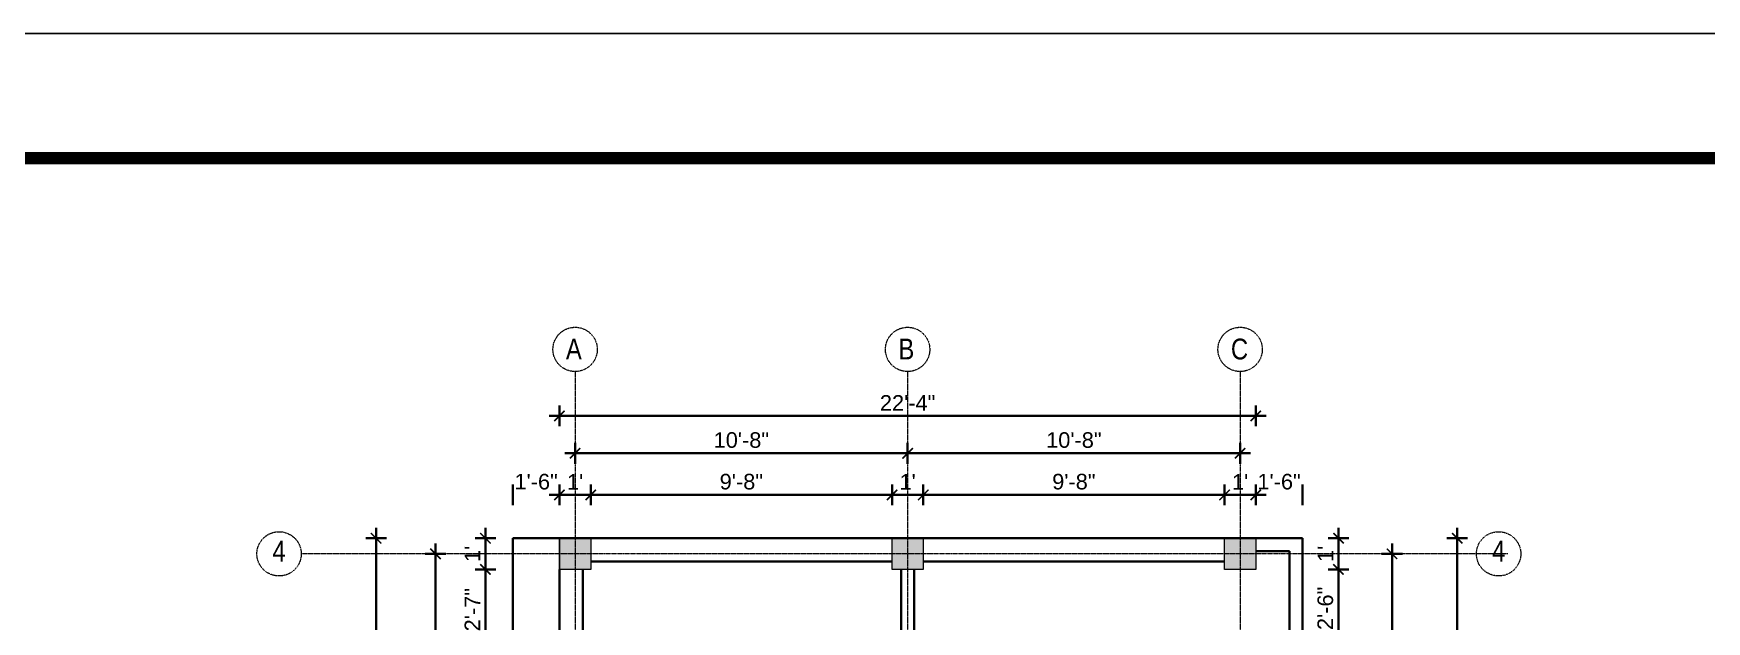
# Model space of a CAD drawing. Header units: inches. Extents: x 160056 to 168773, y -25300 to -22134.
# Drawn here: x 161414 to 162058, y -23281 to -23055 of the extents above; entities that cross this region are included whole.
import ezdxf

# ---------------------------------------------------------------- set-up
doc = ezdxf.new("R2010")
doc.units = ezdxf.units.IN
doc.header["$LTSCALE"] = 0.5
doc.header["$MEASUREMENT"] = 0
doc.header["$PDMODE"] = 66
doc.linetypes.add('CENTER', pattern=[2, 1.25, -0.25, 0.25, -0.25])
for name, color, linetype, lineweight in [('Annotate-Lite.w', 177, 'Continuous', 9), ('Annotations-Bold.w', 177, 'Continuous', 13), ('wall', 1, 'Continuous', 40)]:
    doc.layers.add(name, color=color, linetype=linetype, lineweight=lineweight)
doc.styles.add('ARAIL', font='ARIALN.TTF')
doc.styles.get("Standard").update_dxf_attribs({"font": 'arial.ttf'})
doc.dimstyles.new('1 by 96', dxfattribs={"dimtxt": 6, "dimasz": 4, "dimexe": 4, "dimexo": 4, "dimgap": 2, "dimtad": 1, "dimdec": 0, "dimzin": 0, "dimdsep": 46, "dimlunit": 4, "dimtxsty": 'Standard', "dimblk": 'ARCHTICK', "dimcen": 0, "dimdle": 4, "dimadec": 0, "dimazin": 0, "dimtfac": 1, "dimtdec": 0, "dimtix": 1, "dimtofl": 0, "dimtmove": 1, "dimatfit": 3, "dimldrblk": 'ARCHTICK', "dimfxl": 4, "dimfxlon": 1, "dimtolj": 1, "dimtzin": 0, "dimlwd": -1, "dimlwe": -1, "dimarcsym": 0})

# ---------------------------------------------------------------- blocks, each defined once
blk = doc.blocks.new('_ArchTick')
at = {"color": 0, "linetype": 'ByBlock', "const_width": 0.15}
blk.add_lwpolyline([(-0.5, -0.5), (0.5, 0.5)], dxfattribs=at)
blk = doc.blocks.new('*D1466')
at = {"layer": 'Defpoints', "color": 0, "transparency": 16777216}
for p in [(161628.54, -23232.33), (161616.54, -23249.02), (161628.54, -23249.02)]:
    blk.add_point(p, dxfattribs=at)
at = {"layer": 'wall', "color": 0, "transparency": 16777216}
for p, q in [((161616.54, -23236.33), (161616.54, -23228.33)), ((161628.54, -23236.33), (161628.54, -23228.33)), ((161612.54, -23232.33), (161632.54, -23232.33))]:
    blk.add_line(p, q, dxfattribs=at)
at = {"layer": 'wall', "color": 0, "transparency": 16777216, "xscale": 4, "yscale": 4, "zscale": 4, "rotation": 180}
blk.add_blockref('_ArchTick', (161616.54, -23232.33), dxfattribs=at)
at = {"layer": 'wall', "color": 0, "transparency": 16777216, "xscale": 4, "yscale": 4, "zscale": 4}
blk.add_blockref('_ArchTick', (161628.54, -23232.33), dxfattribs=at)
at = {"layer": 'wall', "color": 0, "transparency": 16777216, "insert": (161622.54, -23227.31), "char_height": 6, "attachment_point": 5}
blk.add_mtext("\\A1;1'", dxfattribs=at)
blk = doc.blocks.new('*D1467')
at = {"layer": 'Defpoints', "color": 0, "transparency": 16777216}
for p in [(161744.54, -23232.33), (161628.54, -23249.02), (161744.54, -23249.02)]:
    blk.add_point(p, dxfattribs=at)
at = {"layer": 'wall', "color": 0, "transparency": 16777216}
for p, q in [((161628.54, -23236.33), (161628.54, -23228.33)), ((161744.54, -23236.33), (161744.54, -23228.33)), ((161624.54, -23232.33), (161748.54, -23232.33))]:
    blk.add_line(p, q, dxfattribs=at)
at = {"layer": 'wall', "color": 0, "transparency": 16777216, "xscale": 4, "yscale": 4, "zscale": 4, "rotation": 180}
blk.add_blockref('_ArchTick', (161628.54, -23232.33), dxfattribs=at)
at = {"layer": 'wall', "color": 0, "transparency": 16777216, "xscale": 4, "yscale": 4, "zscale": 4}
blk.add_blockref('_ArchTick', (161744.54, -23232.33), dxfattribs=at)
at = {"layer": 'wall', "color": 0, "transparency": 16777216, "insert": (161686.54, -23227.26), "char_height": 6, "attachment_point": 5}
blk.add_mtext('\\A1;9\'-8"', dxfattribs=at)
blk = doc.blocks.new('*D1468')
at = {"layer": 'Defpoints', "color": 0, "transparency": 16777216}
for p in [(161756.54, -23232.33), (161744.54, -23249.02), (161756.54, -23249.02)]:
    blk.add_point(p, dxfattribs=at)
at = {"layer": 'wall', "color": 0, "transparency": 16777216}
for p, q in [((161744.54, -23236.33), (161744.54, -23228.33)), ((161756.54, -23236.33), (161756.54, -23228.33)), ((161740.54, -23232.33), (161760.54, -23232.33))]:
    blk.add_line(p, q, dxfattribs=at)
at = {"layer": 'wall', "color": 0, "transparency": 16777216, "xscale": 4, "yscale": 4, "zscale": 4, "rotation": 180}
blk.add_blockref('_ArchTick', (161744.54, -23232.33), dxfattribs=at)
at = {"layer": 'wall', "color": 0, "transparency": 16777216, "xscale": 4, "yscale": 4, "zscale": 4}
blk.add_blockref('_ArchTick', (161756.54, -23232.33), dxfattribs=at)
at = {"layer": 'wall', "color": 0, "transparency": 16777216, "insert": (161750.54, -23227.31), "char_height": 6, "attachment_point": 5}
blk.add_mtext("\\A1;1'", dxfattribs=at)
blk = doc.blocks.new('*D1469')
at = {"layer": 'Defpoints', "color": 0, "transparency": 16777216}
for p in [(161872.54, -23232.33), (161756.54, -23249.02), (161872.54, -23249.02)]:
    blk.add_point(p, dxfattribs=at)
at = {"layer": 'wall', "color": 0, "transparency": 16777216}
for p, q in [((161756.54, -23236.33), (161756.54, -23228.33)), ((161872.54, -23236.33), (161872.54, -23228.33)), ((161752.54, -23232.33), (161876.54, -23232.33))]:
    blk.add_line(p, q, dxfattribs=at)
at = {"layer": 'wall', "color": 0, "transparency": 16777216, "xscale": 4, "yscale": 4, "zscale": 4, "rotation": 180}
blk.add_blockref('_ArchTick', (161756.54, -23232.33), dxfattribs=at)
at = {"layer": 'wall', "color": 0, "transparency": 16777216, "xscale": 4, "yscale": 4, "zscale": 4}
blk.add_blockref('_ArchTick', (161872.54, -23232.33), dxfattribs=at)
at = {"layer": 'wall', "color": 0, "transparency": 16777216, "insert": (161814.54, -23227.26), "char_height": 6, "attachment_point": 5}
blk.add_mtext('\\A1;9\'-8"', dxfattribs=at)
blk = doc.blocks.new('*D1470')
at = {"layer": 'Defpoints', "color": 0, "transparency": 16777216}
for p in [(161884.54, -23232.33), (161872.54, -23249.02), (161884.54, -23249.02)]:
    blk.add_point(p, dxfattribs=at)
at = {"layer": 'wall', "color": 0, "transparency": 16777216}
for p, q in [((161872.54, -23236.33), (161872.54, -23228.33)), ((161884.54, -23236.33), (161884.54, -23228.33)), ((161868.54, -23232.33), (161888.54, -23232.33))]:
    blk.add_line(p, q, dxfattribs=at)
at = {"layer": 'wall', "color": 0, "transparency": 16777216, "xscale": 4, "yscale": 4, "zscale": 4, "rotation": 180}
blk.add_blockref('_ArchTick', (161872.54, -23232.33), dxfattribs=at)
at = {"layer": 'wall', "color": 0, "transparency": 16777216, "xscale": 4, "yscale": 4, "zscale": 4}
blk.add_blockref('_ArchTick', (161884.54, -23232.33), dxfattribs=at)
at = {"layer": 'wall', "color": 0, "transparency": 16777216, "insert": (161878.54, -23227.31), "char_height": 6, "attachment_point": 5}
blk.add_mtext("\\A1;1'", dxfattribs=at)
blk = doc.blocks.new('*D1471')
at = {"layer": 'Defpoints', "color": 0, "transparency": 16777216}
for p in [(161750.54, -23216.31), (161622.54, -23249.02), (161750.54, -23249.02)]:
    blk.add_point(p, dxfattribs=at)
at = {"layer": 'wall', "color": 0, "transparency": 16777216}
for p, q in [((161618.54, -23216.31), (161754.54, -23216.31)), ((161622.54, -23220.31), (161622.54, -23212.31)), ((161750.54, -23220.31), (161750.54, -23212.31))]:
    blk.add_line(p, q, dxfattribs=at)
at = {"layer": 'wall', "color": 0, "transparency": 16777216, "xscale": 4, "yscale": 4, "zscale": 4, "rotation": 180}
blk.add_blockref('_ArchTick', (161622.54, -23216.31), dxfattribs=at)
at = {"layer": 'wall', "color": 0, "transparency": 16777216, "xscale": 4, "yscale": 4, "zscale": 4}
blk.add_blockref('_ArchTick', (161750.54, -23216.31), dxfattribs=at)
at = {"layer": 'wall', "color": 0, "transparency": 16777216, "insert": (161686.54, -23211.24), "char_height": 6, "attachment_point": 5}
blk.add_mtext('\\A1;10\'-8"', dxfattribs=at)
blk = doc.blocks.new('*D1472')
at = {"layer": 'Defpoints', "color": 0, "transparency": 16777216}
for p in [(161878.54, -23216.31), (161750.54, -23249.02), (161878.54, -23249.02)]:
    blk.add_point(p, dxfattribs=at)
at = {"layer": 'wall', "color": 0, "transparency": 16777216}
for p, q in [((161746.54, -23216.31), (161882.54, -23216.31)), ((161750.54, -23220.31), (161750.54, -23212.31)), ((161878.54, -23220.31), (161878.54, -23212.31))]:
    blk.add_line(p, q, dxfattribs=at)
at = {"layer": 'wall', "color": 0, "transparency": 16777216, "xscale": 4, "yscale": 4, "zscale": 4, "rotation": 180}
blk.add_blockref('_ArchTick', (161750.54, -23216.31), dxfattribs=at)
at = {"layer": 'wall', "color": 0, "transparency": 16777216, "xscale": 4, "yscale": 4, "zscale": 4}
blk.add_blockref('_ArchTick', (161878.54, -23216.31), dxfattribs=at)
at = {"layer": 'wall', "color": 0, "transparency": 16777216, "insert": (161814.54, -23211.24), "char_height": 6, "attachment_point": 5}
blk.add_mtext('\\A1;10\'-8"', dxfattribs=at)
blk = doc.blocks.new('*D1473')
at = {"layer": 'Defpoints', "color": 0, "transparency": 16777216}
for p in [(161884.54, -23201.92), (161616.54, -23249.02), (161884.54, -23249.02)]:
    blk.add_point(p, dxfattribs=at)
at = {"layer": 'wall', "color": 0, "transparency": 16777216}
for p, q in [((161616.54, -23205.92), (161616.54, -23197.92)), ((161884.54, -23205.92), (161884.54, -23197.92)), ((161612.54, -23201.92), (161888.54, -23201.92))]:
    blk.add_line(p, q, dxfattribs=at)
at = {"layer": 'wall', "color": 0, "transparency": 16777216, "xscale": 4, "yscale": 4, "zscale": 4, "rotation": 180}
blk.add_blockref('_ArchTick', (161616.54, -23201.92), dxfattribs=at)
at = {"layer": 'wall', "color": 0, "transparency": 16777216, "xscale": 4, "yscale": 4, "zscale": 4}
blk.add_blockref('_ArchTick', (161884.54, -23201.92), dxfattribs=at)
at = {"layer": 'wall', "color": 0, "transparency": 16777216, "insert": (161750.54, -23196.91), "char_height": 6, "attachment_point": 5}
blk.add_mtext('\\A1;22\'-4"', dxfattribs=at)
blk = doc.blocks.new('*D1474')
at = {"layer": 'Defpoints', "color": 0, "transparency": 16777216}
for p in [(161616.54, -23249.02), (161588.01, -23261.02), (161616.54, -23261.02)]:
    blk.add_point(p, dxfattribs=at)
at = {"layer": 'wall', "color": 0, "transparency": 16777216}
for p, q in [((161592.01, -23249.02), (161584.01, -23249.02)), ((161588.01, -23245.02), (161588.01, -23265.02)), ((161592.01, -23261.02), (161584.01, -23261.02))]:
    blk.add_line(p, q, dxfattribs=at)
at = {"layer": 'wall', "color": 0, "transparency": 16777216, "xscale": 4, "yscale": 4, "zscale": 4}
for p, rotation in [((161588.01, -23249.02), 90), ((161588.01, -23261.02), 270)]:
    blk.add_blockref('_ArchTick', p, dxfattribs=dict(at, rotation=rotation))
at = {"layer": 'wall', "color": 0, "transparency": 16777216, "insert": (161583, -23255.02), "char_height": 6, "attachment_point": 5, "rotation": 90}
blk.add_mtext("\\A1;1'", dxfattribs=at)
blk = doc.blocks.new('*D1477')
at = {"layer": 'Defpoints', "color": 0, "transparency": 16777216}
for p in [(161568.8, -23255.02), (161616.54, -23255.02), (161616.54, -23401.02)]:
    blk.add_point(p, dxfattribs=at)
at = {"layer": 'wall', "color": 0, "transparency": 16777216}
for p, q in [((161572.8, -23255.02), (161564.8, -23255.02)), ((161568.8, -23405.02), (161568.8, -23251.02)), ((161572.8, -23401.02), (161564.8, -23401.02))]:
    blk.add_line(p, q, dxfattribs=at)
at = {"layer": 'wall', "color": 0, "transparency": 16777216, "xscale": 4, "yscale": 4, "zscale": 4}
for p, rotation in [((161568.8, -23255.02), 90), ((161568.8, -23401.02), 270)]:
    blk.add_blockref('_ArchTick', p, dxfattribs=dict(at, rotation=rotation))
at = {"layer": 'wall', "color": 0, "transparency": 16777216, "insert": (161563.79, -23328.02), "char_height": 6, "attachment_point": 5, "rotation": 90}
blk.add_mtext('\\A1;12\'-2"', dxfattribs=at)
blk = doc.blocks.new('*D1478')
at = {"layer": 'Defpoints', "color": 0, "transparency": 16777216}
for p in [(161616.54, -23249.02), (161545.92, -23596.02), (161616.54, -23596.02)]:
    blk.add_point(p, dxfattribs=at)
at = {"layer": 'wall', "color": 0, "transparency": 16777216}
for p, q in [((161549.92, -23249.02), (161541.92, -23249.02)), ((161545.92, -23245.02), (161545.92, -23600.02)), ((161549.92, -23596.02), (161541.92, -23596.02))]:
    blk.add_line(p, q, dxfattribs=at)
at = {"layer": 'wall', "color": 0, "transparency": 16777216, "xscale": 4, "yscale": 4, "zscale": 4}
for p, rotation in [((161545.92, -23249.02), 90), ((161545.92, -23596.02), 270)]:
    blk.add_blockref('_ArchTick', p, dxfattribs=dict(at, rotation=rotation))
at = {"layer": 'wall', "color": 0, "transparency": 16777216, "insert": (161540.86, -23422.52), "char_height": 6, "attachment_point": 5, "rotation": 90}
blk.add_mtext('\\A1;28\'-11"', dxfattribs=at)
blk = doc.blocks.new('*D1479')
at = {"layer": 'Defpoints', "color": 0, "transparency": 16777216}
for p in [(161884.54, -23249.02), (161884.54, -23261.02), (161916.41, -23261.02)]:
    blk.add_point(p, dxfattribs=at)
at = {"layer": 'wall', "color": 0, "transparency": 16777216}
for p, q in [((161912.41, -23249.02), (161920.41, -23249.02)), ((161916.41, -23245.02), (161916.41, -23265.02)), ((161912.41, -23261.02), (161920.41, -23261.02))]:
    blk.add_line(p, q, dxfattribs=at)
at = {"layer": 'wall', "color": 0, "transparency": 16777216, "xscale": 4, "yscale": 4, "zscale": 4}
for p, rotation in [((161916.41, -23249.02), 90), ((161916.41, -23261.02), 270)]:
    blk.add_blockref('_ArchTick', p, dxfattribs=dict(at, rotation=rotation))
at = {"layer": 'wall', "color": 0, "transparency": 16777216, "insert": (161911.4, -23255.02), "char_height": 6, "attachment_point": 5, "rotation": 90}
blk.add_mtext("\\A1;1'", dxfattribs=at)
blk = doc.blocks.new('*D1480')
at = {"layer": 'Defpoints', "color": 0, "transparency": 16777216}
for p in [(161884.54, -23261.02), (161884.54, -23291.02), (161916.41, -23291.02)]:
    blk.add_point(p, dxfattribs=at)
at = {"layer": 'wall', "color": 0, "transparency": 16777216}
for p, q in [((161912.41, -23261.02), (161920.41, -23261.02)), ((161916.41, -23257.02), (161916.41, -23295.02)), ((161912.41, -23291.02), (161920.41, -23291.02))]:
    blk.add_line(p, q, dxfattribs=at)
at = {"layer": 'wall', "color": 0, "transparency": 16777216, "xscale": 4, "yscale": 4, "zscale": 4}
for p, rotation in [((161916.41, -23261.02), 90), ((161916.41, -23291.02), 270)]:
    blk.add_blockref('_ArchTick', p, dxfattribs=dict(at, rotation=rotation))
at = {"layer": 'wall', "color": 0, "transparency": 16777216, "insert": (161911.35, -23276.02), "char_height": 6, "attachment_point": 5, "rotation": 90}
blk.add_mtext('\\A1;2\'-6"', dxfattribs=at)
blk = doc.blocks.new('*D1485')
at = {"layer": 'Defpoints', "color": 0, "transparency": 16777216}
for p in [(161884.54, -23255.02), (161884.54, -23401.02), (161937.01, -23401.02)]:
    blk.add_point(p, dxfattribs=at)
at = {"layer": 'wall', "color": 0, "transparency": 16777216}
for p, q in [((161933.01, -23255.02), (161941.01, -23255.02)), ((161937.01, -23251.02), (161937.01, -23405.02)), ((161933.01, -23401.02), (161941.01, -23401.02))]:
    blk.add_line(p, q, dxfattribs=at)
at = {"layer": 'wall', "color": 0, "transparency": 16777216, "xscale": 4, "yscale": 4, "zscale": 4}
for p, rotation in [((161937.01, -23255.02), 90), ((161937.01, -23401.02), 270)]:
    blk.add_blockref('_ArchTick', p, dxfattribs=dict(at, rotation=rotation))
at = {"layer": 'wall', "color": 0, "transparency": 16777216, "insert": (161932, -23328.02), "char_height": 6, "attachment_point": 5, "rotation": 90}
blk.add_mtext('\\A1;12\'-2"', dxfattribs=at)
blk = doc.blocks.new('*D1488')
at = {"layer": 'Defpoints', "color": 0, "transparency": 16777216}
for p in [(161756.54, -23249.02), (161962.1, -23249.02), (161756.54, -23596.02)]:
    blk.add_point(p, dxfattribs=at)
at = {"layer": 'wall', "color": 0, "transparency": 16777216}
for p, q in [((161958.1, -23249.02), (161966.1, -23249.02)), ((161962.1, -23600.02), (161962.1, -23245.02)), ((161958.1, -23596.02), (161966.1, -23596.02))]:
    blk.add_line(p, q, dxfattribs=at)
at = {"layer": 'wall', "color": 0, "transparency": 16777216, "xscale": 4, "yscale": 4, "zscale": 4}
for p, rotation in [((161962.1, -23249.02), 90), ((161962.1, -23596.02), 270)]:
    blk.add_blockref('_ArchTick', p, dxfattribs=dict(at, rotation=rotation))
at = {"layer": 'wall', "color": 0, "transparency": 16777216, "insert": (161957.03, -23422.52), "char_height": 6, "attachment_point": 5, "rotation": 90}
blk.add_mtext('\\A1;28\'-11"', dxfattribs=at)
blk = doc.blocks.new('*D1544')
at = {"layer": 'Defpoints', "color": 0, "transparency": 16777216}
for p in [(161598.54, -23232.33), (161598.54, -23249.02), (161616.54, -23249.02)]:
    blk.add_point(p, dxfattribs=at)
at = {"layer": 'wall', "color": 0, "transparency": 16777216}
for p, q in [((161598.54, -23236.33), (161598.54, -23228.33)), ((161616.54, -23236.33), (161616.54, -23228.33))]:
    blk.add_line(p, q, dxfattribs=at)
at = {"layer": 'wall', "color": 0, "transparency": 16777216, "insert": (161607.54, -23227.26), "char_height": 6, "attachment_point": 5}
blk.add_mtext('\\A1;1\'-6"', dxfattribs=at)
blk = doc.blocks.new('*D1545')
at = {"layer": 'Defpoints', "color": 0, "transparency": 16777216}
for p in [(161902.54, -23232.33), (161884.54, -23249.02), (161902.54, -23249.02)]:
    blk.add_point(p, dxfattribs=at)
at = {"layer": 'wall', "color": 0, "transparency": 16777216}
for p, q in [((161884.54, -23236.33), (161884.54, -23228.33)), ((161902.54, -23236.33), (161902.54, -23228.33))]:
    blk.add_line(p, q, dxfattribs=at)
at = {"layer": 'wall', "color": 0, "transparency": 16777216, "insert": (161893.54, -23227.26), "char_height": 6, "attachment_point": 5}
blk.add_mtext('\\A1;1\'-6"', dxfattribs=at)
blk = doc.blocks.new('*D1555')
at = {"layer": 'Defpoints', "color": 0, "transparency": 16777216}
for p in [(161616.54, -23261.02), (161588.01, -23292.02), (161616.54, -23292.02)]:
    blk.add_point(p, dxfattribs=at)
at = {"layer": 'wall', "color": 0, "transparency": 16777216}
for p, q in [((161592.01, -23261.02), (161584.01, -23261.02)), ((161588.01, -23257.02), (161588.01, -23296.02)), ((161592.01, -23292.02), (161584.01, -23292.02))]:
    blk.add_line(p, q, dxfattribs=at)
at = {"layer": 'wall', "color": 0, "transparency": 16777216, "xscale": 4, "yscale": 4, "zscale": 4}
for p, rotation in [((161588.01, -23261.02), 90), ((161588.01, -23292.02), 270)]:
    blk.add_blockref('_ArchTick', p, dxfattribs=dict(at, rotation=rotation))
at = {"layer": 'wall', "color": 0, "transparency": 16777216, "insert": (161583, -23276.52), "char_height": 6, "attachment_point": 5, "rotation": 90}
blk.add_mtext('\\A1;2\'-7"', dxfattribs=at)

msp = doc.modelspace()

# ---------------------------------------------------------------- hatches: boundary and pattern name
at = {"layer": 'wall'}
for points in [[(161628.54, -23249.02), (161616.54, -23249.02), (161616.54, -23261.02), (161628.54, -23261.02)], [(161756.54, -23249.02), (161744.54, -23249.02), (161744.54, -23261.02), (161756.54, -23261.02)], [(161884.54, -23249.02), (161872.54, -23249.02), (161872.54, -23261.02), (161884.54, -23261.02)]]:
    msp.add_hatch(color=256, dxfattribs=at).paths.add_polyline_path(points)

# ---------------------------------------------------------------- linework, layer by layer
msp.add_lwpolyline([(160055.64, -25299.71), (160055.64, -23054.68), (163230.44, -23054.68), (163230.44, -25299.71)], close=True)
at = {"const_width": 4.8}
msp.add_lwpolyline([(163182.44, -25251.71), (163182.44, -23102.68), (160199.64, -23102.68), (160199.64, -25251.71)], close=True, dxfattribs=at)
at = {"layer": 'Annotate-Lite.w'}
for p, q in [((161616.54, -23249.02), (161616.54, -23261.02)), ((161625.54, -23261.02), (161625.54, -23262.02))]:
    msp.add_line(p, q, dxfattribs=at)
for points in [[(161616.54, -23249.02), (161628.54, -23249.02), (161628.54, -23261.02), (161616.54, -23261.02)], [(161744.54, -23249.02), (161756.54, -23249.02), (161756.54, -23261.02), (161744.54, -23261.02)], [(161872.54, -23249.02), (161884.54, -23249.02), (161884.54, -23261.02), (161872.54, -23261.02)]]:
    msp.add_lwpolyline(points, close=True, dxfattribs=at)
at = {"layer": 'Annotations-Bold.w', "color": 0, "linetype": 'CENTER', "ltscale": 0.3}
for p, q in [((161622.54, -23184.84), (161622.54, -23687.08)), ((161750.54, -23184.84), (161750.54, -23687.08)), ((161878.54, -23184.84), (161878.54, -23687.08)), ((161981.54, -23255.02), (161517.11, -23255.02))]:
    msp.add_line(p, q, dxfattribs=at)
for centre in [(161622.54, -23176.31), (161750.54, -23176.31), (161878.54, -23176.31), (161508.58, -23255.02), (161978.05, -23255.02)]:
    msp.add_circle(centre, 8.53, dxfattribs=at)
at = {"layer": 'wall'}
for p, q in [((161598.54, -23249.02), (161598.54, -23614.02)), ((161616.54, -23249.02), (161598.54, -23249.02)), ((161616.54, -23249.02), (161884.54, -23249.02)), ((161902.54, -23249.02), (161884.54, -23249.02)), ((161902.54, -23249.02), (161902.54, -23291.02)), ((161897.54, -23254.02), (161884.54, -23254.02)), ((161897.54, -23254.02), (161897.54, -23291.02)), ((161616.54, -23261.02), (161616.54, -23292.02)), ((161625.54, -23261.02), (161625.54, -23395.02)), ((161628.54, -23258.02), (161744.54, -23258.02)), ((161748.04, -23261.02), (161748.04, -23395.02)), ((161753.04, -23261.02), (161753.04, -23395.02)), ((161756.54, -23258.02), (161872.54, -23258.02))]:
    msp.add_line(p, q, dxfattribs=at)

# ---------------------------------------------------------------- texts
at = {"layer": 'Annotations-Bold.w', "color": 0, "linetype": 'CENTER', "ltscale": 0.3, "char_height": 8, "attachment_point": 1, "style": 'ARAIL'}
for s, insert in [('A', (161619, -23172.17)), ('B', (161747, -23172.17)), ('C', (161875, -23172.17)), ('4', (161506.03, -23249.97)), ('4', (161975.5, -23249.97))]:
    msp.add_mtext_dynamic_manual_height_columns(s, width=6.5393, gutter_width=100, heights=[0], dxfattribs=dict(at, insert=insert))

# ---------------------------------------------------------------- dimensions: what is measured, and where the dimension line sits
at = {"layer": 'wall'}
for base, p1, p2, picture, middle in [((161884.54, -23201.92), (161616.54, -23249.02), (161884.54, -23249.02), '*D1473', (161750.54, -23196.91)), ((161750.54, -23216.31), (161622.54, -23249.02), (161750.54, -23249.02), '*D1471', (161686.54, -23211.24)), ((161878.54, -23216.31), (161750.54, -23249.02), (161878.54, -23249.02), '*D1472', (161814.54, -23211.24)), ((161598.54, -23232.33), (161616.54, -23249.02), (161598.54, -23249.02), '*D1544', (161607.54, -23227.26)), ((161628.54, -23232.33), (161616.54, -23249.02), (161628.54, -23249.02), '*D1466', (161622.54, -23227.31)), ((161744.54, -23232.33), (161628.54, -23249.02), (161744.54, -23249.02), '*D1467', (161686.54, -23227.26)), ((161756.54, -23232.33), (161744.54, -23249.02), (161756.54, -23249.02), '*D1468', (161750.54, -23227.31)), ((161872.54, -23232.33), (161756.54, -23249.02), (161872.54, -23249.02), '*D1469', (161814.54, -23227.26)), ((161884.54, -23232.33), (161872.54, -23249.02), (161884.54, -23249.02), '*D1470', (161878.54, -23227.31)), ((161902.54, -23232.33), (161884.54, -23249.02), (161902.54, -23249.02), '*D1545', (161893.54, -23227.26))]:
    dim = msp.add_linear_dim(base=base, p1=p1, p2=p2, dimstyle='1 by 96', dxfattribs=at)
    dim.commit()
    dim.dimension.update_dxf_attribs({"geometry": picture, "text_midpoint": middle})
for base, p1, p2, picture, middle in [((161545.92, -23596.02), (161616.54, -23249.02), (161616.54, -23596.02), '*D1478', (161540.86, -23422.52)), ((161588.01, -23261.02), (161616.54, -23249.02), (161616.54, -23261.02), '*D1474', (161583, -23255.02)), ((161962.1, -23249.02), (161756.54, -23596.02), (161756.54, -23249.02), '*D1488', (161957.03, -23422.52)), ((161916.41, -23261.02), (161884.54, -23249.02), (161884.54, -23261.02), '*D1479', (161911.4, -23255.02)), ((161568.8, -23255.02), (161616.54, -23401.02), (161616.54, -23255.02), '*D1477', (161563.79, -23328.02)), ((161937.01, -23401.02), (161884.54, -23255.02), (161884.54, -23401.02), '*D1485', (161932, -23328.02)), ((161588.01, -23292.02), (161616.54, -23261.02), (161616.54, -23292.02), '*D1555', (161583, -23276.52)), ((161916.41, -23291.02), (161884.54, -23261.02), (161884.54, -23291.02), '*D1480', (161911.35, -23276.02))]:
    dim = msp.add_linear_dim(base=base, p1=p1, p2=p2, angle=90, dimstyle='1 by 96', dxfattribs=at)
    dim.commit()
    dim.dimension.update_dxf_attribs({"geometry": picture, "text_midpoint": middle})

doc.saveas('drawing.dxf')
